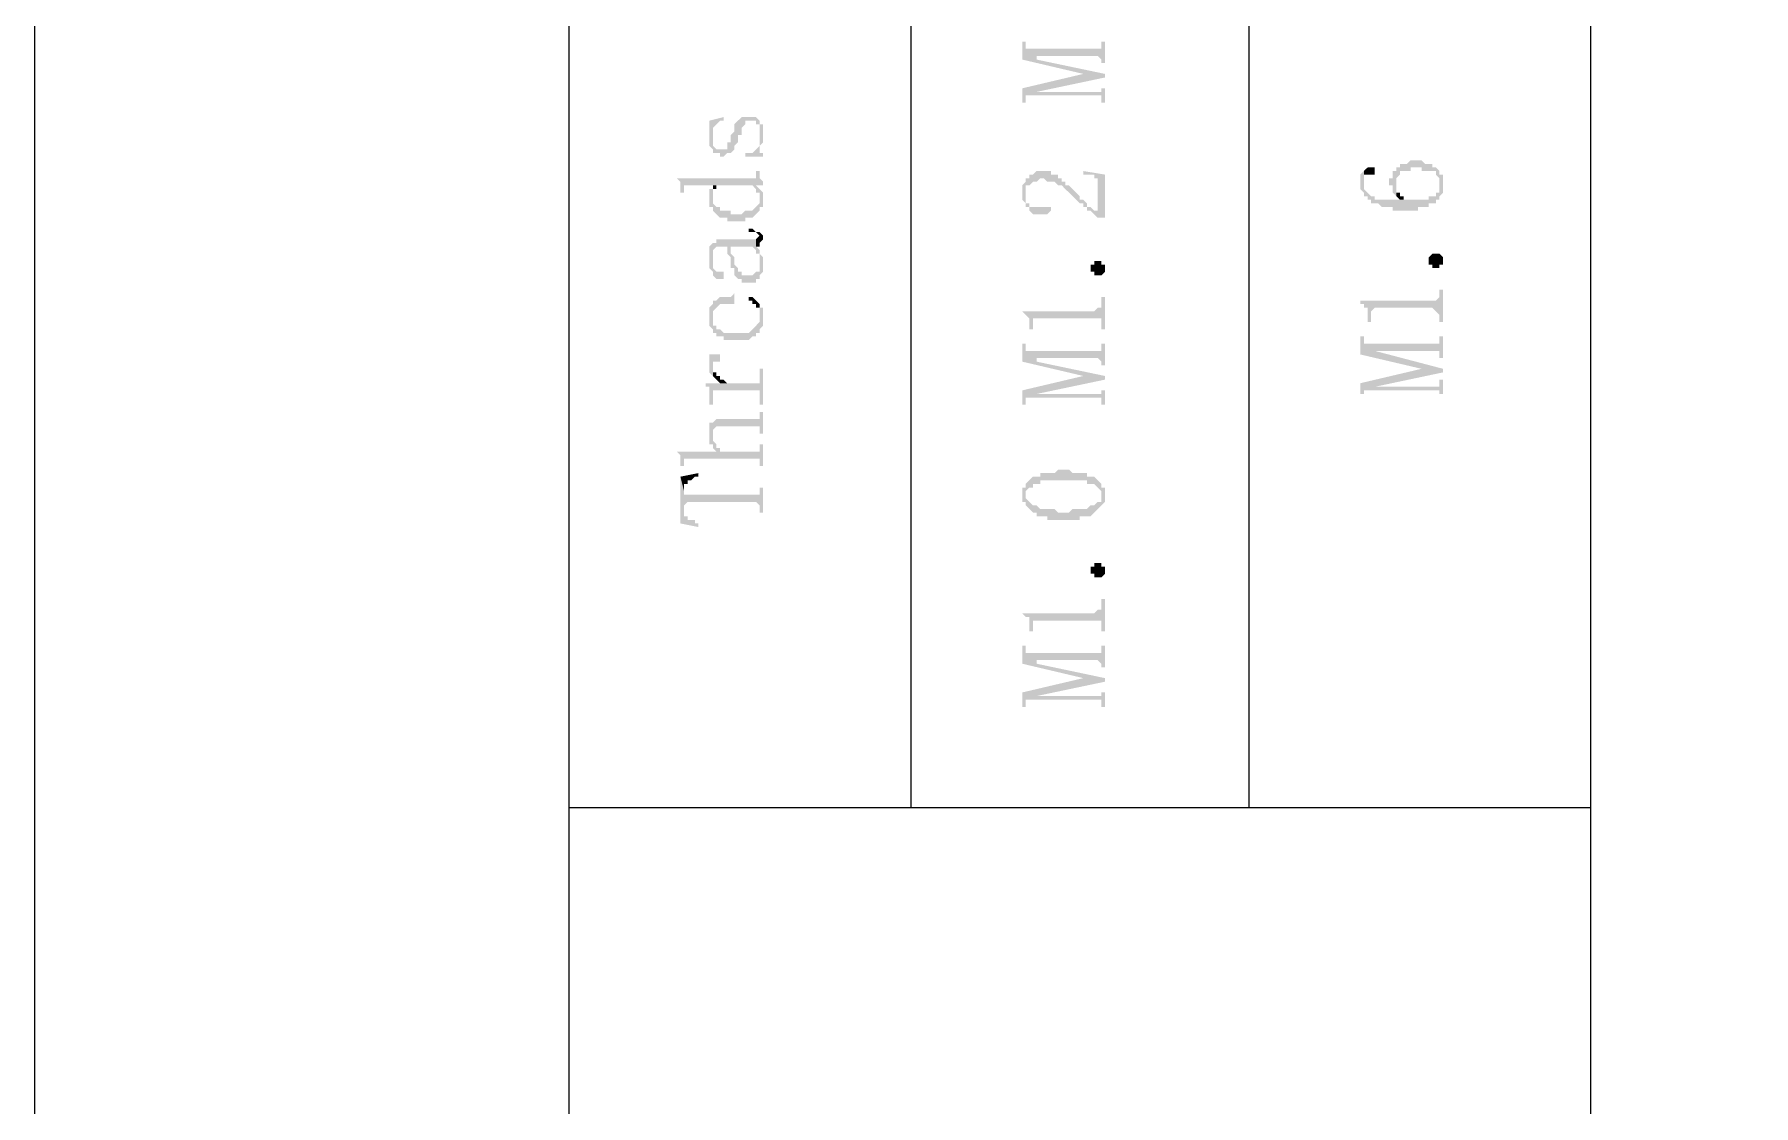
# Model space of a CAD drawing. Header units: inches. Extents: x 3613 to 8393, y -2205 to -794.
# Drawn here: x 7484.47 to 7506.04, y -1041.8 to -1028.36 of the extents above; entities that cross this region are included whole.
import ezdxf

# ---------------------------------------------------------------- set-up
doc = ezdxf.new("R2010")
doc.units = ezdxf.units.IN
doc.header["$MEASUREMENT"] = 0

msp = doc.modelspace()

# ---------------------------------------------------------------- hatches: boundary and pattern name
at = {"transparency": 33554559}
for points in [[(7496.862, -1028.45), (7496.862, -1028.676), (7497.629, -1028.856), (7497.629, -1028.856), (7497.9, -1028.901), (7497.9, -1028.856), (7497.042, -1028.676), (7497.042, -1028.631), (7496.952, -1028.54), (7496.907, -1028.54), (7496.907, -1028.45)], [(7496.952, -1028.54), (7497.042, -1028.631), (7497.81, -1028.631), (7497.855, -1028.676), (7497.855, -1028.721), (7497.9, -1028.721), (7497.9, -1028.45), (7497.855, -1028.45), (7497.855, -1028.495), (7497.855, -1028.54), (7497.81, -1028.54)], [(7496.862, -1029.037), (7496.862, -1029.217), (7496.907, -1029.217), (7496.907, -1029.172), (7496.907, -1029.127), (7496.952, -1029.127), (7497.042, -1029.082), (7497.9, -1028.901), (7497.629, -1028.856)], [(7496.952, -1029.127), (7497.855, -1029.127), (7497.855, -1029.217), (7497.9, -1029.217), (7497.9, -1029.037), (7497.855, -1029.037), (7497.855, -1029.082), (7497.042, -1029.082)], [(7492.935, -1029.443), (7492.935, -1029.488), (7492.981, -1029.804), (7492.981, -1029.624), (7492.981, -1029.578), (7492.981, -1029.533), (7493.026, -1029.488), (7493.026, -1029.488), (7493.071, -1029.443), (7493.116, -1029.443), (7493.116, -1029.398)], [(7492.935, -1029.624), (7492.935, -1029.714), (7492.935, -1029.759), (7492.981, -1029.804), (7492.935, -1029.488), (7492.935, -1029.533)], [(7492.981, -1029.804), (7492.981, -1029.849), (7493.071, -1029.849), (7493.071, -1029.894), (7493.116, -1029.894), (7493.161, -1029.849), (7493.206, -1029.849), (7493.251, -1029.804), (7493.251, -1029.759), (7493.251, -1029.759), (7493.296, -1029.714), (7493.296, -1029.669), (7493.296, -1029.624), (7493.342, -1029.624), (7493.342, -1029.533), (7493.342, -1029.533), (7493.387, -1029.488), (7493.387, -1029.443), (7493.522, -1029.443), (7493.522, -1029.488), (7493.567, -1029.488), (7493.567, -1029.533), (7493.567, -1029.804), (7493.567, -1029.759), (7493.612, -1029.714), (7493.612, -1029.624), (7493.612, -1029.488), (7493.567, -1029.488), (7493.567, -1029.443), (7493.567, -1029.443), (7493.522, -1029.398), (7493.342, -1029.398), (7493.296, -1029.443), (7493.296, -1029.443), (7493.251, -1029.488), (7493.251, -1029.533), (7493.251, -1029.578), (7493.206, -1029.624), (7493.206, -1029.669), (7493.206, -1029.714), (7493.161, -1029.714), (7493.161, -1029.804), (7493.026, -1029.804), (7492.981, -1029.759), (7492.981, -1029.714), (7492.981, -1029.624)], [(7493.387, -1029.849), (7493.387, -1029.894), (7493.612, -1029.894), (7493.612, -1029.849), (7493.567, -1029.849), (7493.567, -1029.624), (7493.567, -1029.669), (7493.567, -1029.759), (7493.567, -1029.759), (7493.522, -1029.804), (7493.522, -1029.804), (7493.477, -1029.849), (7493.432, -1029.849)], [(7501.465, -1030.21), (7501.465, -1030.255), (7501.511, -1030.255), (7501.511, -1030.346), (7501.511, -1030.346), (7501.556, -1030.391), (7501.556, -1030.21), (7501.556, -1030.165), (7501.556, -1030.165), (7501.601, -1030.12), (7501.601, -1030.075), (7501.736, -1030.075), (7501.736, -1030.03), (7501.872, -1030.03), (7501.872, -1030.075), (7502.052, -1030.075), (7502.052, -1030.12), (7502.052, -1030.12), (7502.097, -1030.165), (7502.097, -1030.391), (7502.142, -1030.346), (7502.142, -1030.255), (7502.142, -1030.21), (7502.142, -1030.12), (7502.097, -1030.12), (7502.097, -1030.075), (7502.097, -1030.075), (7502.052, -1030.03), (7502.007, -1030.03), (7502.007, -1029.985), (7501.917, -1029.985), (7501.872, -1029.94), (7501.736, -1029.94), (7501.691, -1029.985), (7501.601, -1029.985), (7501.601, -1030.03), (7501.556, -1030.03), (7501.556, -1030.075), (7501.511, -1030.075), (7501.511, -1030.12), (7501.511, -1030.165), (7501.465, -1030.165)], [(7492.529, -1030.165), (7492.529, -1030.165), (7492.574, -1030.21), (7492.574, -1030.255), (7492.574, -1030.346), (7492.619, -1030.346), (7492.619, -1030.255), (7493.026, -1030.255), (7493.026, -1030.301), (7493.026, -1030.255), (7493.612, -1030.255), (7493.612, -1030.21), (7493.612, -1030.21), (7493.567, -1030.165), (7493.567, -1030.12), (7493.567, -1030.075), (7493.522, -1030.075), (7493.522, -1030.12), (7493.522, -1030.165), (7493.477, -1030.165)], [(7496.862, -1030.346), (7496.862, -1030.391), (7496.862, -1030.436), (7496.907, -1030.481), (7496.907, -1030.346), (7496.907, -1030.255), (7496.952, -1030.255), (7496.997, -1030.21), (7497.042, -1030.21), (7497.088, -1030.165), (7497.133, -1030.165), (7497.178, -1030.21), (7497.268, -1030.21), (7497.313, -1030.255), (7497.358, -1030.255), (7497.403, -1030.301), (7497.403, -1030.301), (7497.449, -1030.346), (7497.449, -1030.346), (7497.494, -1030.391), (7497.494, -1030.391), (7497.539, -1030.436), (7497.539, -1030.436), (7497.584, -1030.481), (7497.629, -1030.481), (7497.629, -1030.526), (7497.674, -1030.526), (7497.674, -1030.571), (7497.719, -1030.571), (7497.765, -1030.617), (7497.765, -1030.617), (7497.81, -1030.662), (7497.81, -1030.571), (7497.765, -1030.571), (7497.719, -1030.526), (7497.674, -1030.526), (7497.674, -1030.481), (7497.674, -1030.481), (7497.629, -1030.436), (7497.584, -1030.436), (7497.584, -1030.391), (7497.584, -1030.391), (7497.539, -1030.346), (7497.539, -1030.346), (7497.494, -1030.301), (7497.494, -1030.301), (7497.449, -1030.255), (7497.403, -1030.255), (7497.403, -1030.21), (7497.358, -1030.21), (7497.358, -1030.165), (7497.313, -1030.165), (7497.313, -1030.12), (7497.223, -1030.12), (7497.223, -1030.075), (7497.042, -1030.075), (7496.997, -1030.12), (7496.952, -1030.12), (7496.952, -1030.165), (7496.907, -1030.165), (7496.907, -1030.21), (7496.907, -1030.21), (7496.862, -1030.255), (7496.862, -1030.301), (7496.862, -1030.301)], [(7497.629, -1030.075), (7497.629, -1030.12), (7497.765, -1030.12), (7497.765, -1030.165), (7497.81, -1030.165), (7497.81, -1030.662), (7497.9, -1030.662), (7497.9, -1030.12)], [(7501.104, -1030.21), (7501.104, -1030.255), (7501.104, -1030.301), (7501.149, -1030.346), (7501.149, -1030.391), (7501.195, -1030.391), (7501.195, -1030.436), (7501.24, -1030.436), (7501.24, -1030.481), (7501.33, -1030.481), (7501.375, -1030.526), (7501.511, -1030.526), (7501.511, -1030.571), (7501.826, -1030.571), (7501.826, -1030.526), (7501.962, -1030.526), (7501.962, -1030.481), (7502.052, -1030.481), (7502.052, -1030.436), (7502.097, -1030.436), (7502.097, -1030.391), (7502.097, -1030.255), (7502.097, -1030.346), (7502.052, -1030.346), (7502.052, -1030.391), (7501.962, -1030.391), (7501.962, -1030.436), (7501.285, -1030.436), (7501.285, -1030.391), (7501.24, -1030.391), (7501.195, -1030.346), (7501.195, -1030.346), (7501.149, -1030.301), (7501.149, -1030.255), (7501.149, -1030.075), (7501.104, -1030.12), (7501.104, -1030.165)], [(7501.149, -1030.075), (7501.149, -1030.21), (7501.149, -1030.12), (7501.285, -1030.12), (7501.285, -1030.03), (7501.195, -1030.03)], [(7492.935, -1030.436), (7492.935, -1030.481), (7492.935, -1030.526), (7492.981, -1030.526), (7492.981, -1030.571), (7492.981, -1030.571), (7493.026, -1030.617), (7493.026, -1030.617), (7493.071, -1030.662), (7493.161, -1030.662), (7493.161, -1030.707), (7493.387, -1030.707), (7493.387, -1030.662), (7493.477, -1030.662), (7493.522, -1030.617), (7493.522, -1030.617), (7493.567, -1030.571), (7493.567, -1030.436), (7493.567, -1030.481), (7493.567, -1030.481), (7493.522, -1030.526), (7493.522, -1030.526), (7493.477, -1030.571), (7493.387, -1030.571), (7493.342, -1030.617), (7493.206, -1030.617), (7493.206, -1030.571), (7493.071, -1030.571), (7493.071, -1030.526), (7493.026, -1030.526), (7492.981, -1030.481), (7492.981, -1030.301), (7492.935, -1030.301), (7492.935, -1030.346), (7492.935, -1030.391)], [(7492.981, -1030.301), (7492.981, -1030.391), (7492.981, -1030.301), (7493.026, -1030.301), (7493.026, -1030.255), (7492.981, -1030.255)], [(7493.477, -1030.255), (7493.522, -1030.301), (7493.522, -1030.346), (7493.567, -1030.346), (7493.567, -1030.571), (7493.567, -1030.526), (7493.612, -1030.526), (7493.612, -1030.481), (7493.612, -1030.436), (7493.612, -1030.391), (7493.612, -1030.346), (7493.567, -1030.301), (7493.567, -1030.301), (7493.522, -1030.255)], [(7501.556, -1030.391), (7501.556, -1030.391), (7501.601, -1030.436), (7501.646, -1030.436), (7501.646, -1030.391), (7501.601, -1030.391), (7501.601, -1030.346), (7501.556, -1030.346), (7501.556, -1030.301), (7501.556, -1030.21)], [(7496.907, -1030.481), (7496.907, -1030.526), (7496.952, -1030.526), (7496.952, -1030.571), (7496.952, -1030.571), (7496.997, -1030.617), (7497.178, -1030.617), (7497.223, -1030.571), (7497.223, -1030.526), (7496.952, -1030.526), (7496.952, -1030.481), (7496.907, -1030.481), (7496.907, -1030.391), (7496.907, -1030.391)], [(7493.432, -1030.797), (7493.432, -1030.842), (7493.522, -1030.842), (7493.567, -1030.887), (7493.567, -1031.023), (7493.567, -1030.978), (7493.567, -1030.978), (7493.612, -1030.932), (7493.612, -1030.887), (7493.567, -1030.842), (7493.522, -1030.842), (7493.477, -1030.797)], [(7492.935, -1031.158), (7492.935, -1031.203), (7492.935, -1031.293), (7492.935, -1031.293), (7492.981, -1031.339), (7492.981, -1031.158), (7492.981, -1031.068), (7492.981, -1031.068), (7493.026, -1031.023), (7493.161, -1031.023), (7493.161, -1031.113), (7493.206, -1031.158), (7493.206, -1031.203), (7493.206, -1031.023), (7493.477, -1031.023), (7493.522, -1031.068), (7493.522, -1031.113), (7493.567, -1031.113), (7493.567, -1031.203), (7493.567, -1031.248), (7493.567, -1031.068), (7493.567, -1031.068), (7493.522, -1031.023), (7493.522, -1030.932), (7493.026, -1030.932), (7493.026, -1030.978), (7492.981, -1030.978), (7492.935, -1031.023)], [(7493.206, -1031.203), (7493.206, -1031.293), (7493.251, -1031.293), (7493.251, -1031.339), (7493.251, -1031.384), (7493.251, -1031.384), (7493.296, -1031.429), (7493.342, -1031.429), (7493.342, -1031.474), (7493.522, -1031.474), (7493.522, -1031.429), (7493.567, -1031.429), (7493.567, -1031.384), (7493.567, -1031.384), (7493.612, -1031.339), (7493.612, -1031.248), (7493.612, -1031.203), (7493.612, -1031.158), (7493.567, -1031.113), (7493.567, -1031.293), (7493.567, -1031.339), (7493.522, -1031.339), (7493.477, -1031.384), (7493.342, -1031.384), (7493.342, -1031.339), (7493.296, -1031.339), (7493.296, -1031.293), (7493.296, -1031.293), (7493.251, -1031.248), (7493.251, -1031.203), (7493.251, -1031.158), (7493.206, -1031.113), (7493.206, -1031.023)], [(7493.522, -1030.932), (7493.522, -1031.023), (7493.567, -1031.023), (7493.567, -1030.887), (7493.567, -1030.887)], [(7492.981, -1031.339), (7492.981, -1031.384), (7492.981, -1031.384), (7493.026, -1031.429), (7493.116, -1031.429), (7493.116, -1031.384), (7493.116, -1031.339), (7493.026, -1031.339), (7492.981, -1031.293), (7492.981, -1031.158)], [(7497.9, -1031.293), (7497.9, -1031.339), (7497.9, -1031.339), (7497.855, -1031.384), (7497.765, -1031.384), (7497.765, -1031.339), (7497.719, -1031.339), (7497.719, -1031.293), (7497.719, -1031.248), (7497.765, -1031.248), (7497.765, -1031.203), (7497.855, -1031.203), (7497.855, -1031.248), (7497.9, -1031.248), (7497.9, -1031.293)], [(7502.142, -1031.203), (7502.142, -1031.248), (7502.097, -1031.248), (7502.097, -1031.293), (7502.007, -1031.293), (7502.007, -1031.248), (7501.962, -1031.248), (7501.962, -1031.203), (7501.962, -1031.158), (7501.962, -1031.158), (7502.007, -1031.113), (7502.097, -1031.113), (7502.142, -1031.158), (7502.142, -1031.203)], [(7492.935, -1031.79), (7492.981, -1031.88), (7492.981, -1031.835), (7492.981, -1031.835), (7493.026, -1031.79), (7493.026, -1031.79), (7493.071, -1031.745), (7493.251, -1031.745), (7493.251, -1032.196), (7493.432, -1032.196), (7493.477, -1032.151), (7493.522, -1032.151), (7493.522, -1032.106), (7493.567, -1032.106), (7493.567, -1032.061), (7493.567, -1032.061), (7493.612, -1032.016), (7493.612, -1031.97), (7493.612, -1031.88), (7493.612, -1031.835), (7493.612, -1031.79), (7493.567, -1031.79), (7493.567, -1031.745), (7493.567, -1031.88), (7493.567, -1031.97), (7493.567, -1031.97), (7493.522, -1032.016), (7493.522, -1032.016), (7493.477, -1032.061), (7493.477, -1032.061), (7493.432, -1032.106), (7493.251, -1032.106), (7493.251, -1031.609), (7493.251, -1031.609), (7493.206, -1031.655), (7493.071, -1031.655), (7493.026, -1031.7), (7492.981, -1031.7), (7492.981, -1031.745), (7492.981, -1031.745)], [(7493.432, -1031.7), (7493.477, -1031.7), (7493.477, -1031.745), (7493.522, -1031.745), (7493.522, -1031.79), (7493.567, -1031.79), (7493.567, -1031.835), (7493.567, -1031.88), (7493.567, -1031.745), (7493.567, -1031.745), (7493.522, -1031.7), (7493.522, -1031.7), (7493.477, -1031.655), (7493.432, -1031.655)], [(7496.862, -1031.835), (7496.862, -1031.835), (7496.907, -1031.88), (7496.907, -1031.88), (7496.952, -1031.925), (7496.952, -1031.97), (7496.952, -1032.061), (7496.997, -1032.061), (7496.997, -1031.925), (7497.855, -1031.925), (7497.855, -1031.97), (7497.855, -1032.061), (7497.9, -1032.061), (7497.9, -1031.655), (7497.855, -1031.655), (7497.855, -1031.745), (7497.855, -1031.79), (7497.81, -1031.79), (7497.765, -1031.835)], [(7501.104, -1031.7), (7501.104, -1031.745), (7501.149, -1031.745), (7501.149, -1031.79), (7501.195, -1031.79), (7501.195, -1031.835), (7501.195, -1031.97), (7501.24, -1031.97), (7501.24, -1031.835), (7501.24, -1031.835), (7501.285, -1031.79), (7502.007, -1031.79), (7502.052, -1031.835), (7502.052, -1031.835), (7502.097, -1031.88), (7502.097, -1031.97), (7502.142, -1031.97), (7502.142, -1031.564), (7502.097, -1031.564), (7502.097, -1031.655), (7502.097, -1031.655), (7502.052, -1031.7), (7502.007, -1031.7)], [(7492.935, -1031.925), (7492.935, -1032.016), (7492.935, -1032.016), (7492.981, -1032.061), (7492.981, -1032.106), (7493.026, -1032.106), (7493.026, -1032.151), (7493.116, -1032.151), (7493.116, -1032.196), (7493.251, -1032.196), (7493.251, -1032.106), (7493.116, -1032.106), (7493.071, -1032.061), (7493.026, -1032.061), (7493.026, -1032.016), (7492.981, -1032.016), (7492.981, -1031.97), (7492.981, -1031.88), (7492.935, -1031.79), (7492.935, -1031.835), (7492.935, -1031.88)], [(7496.862, -1032.241), (7496.862, -1032.467), (7497.629, -1032.647), (7497.629, -1032.647), (7497.9, -1032.693), (7497.9, -1032.647), (7497.042, -1032.467), (7497.042, -1032.422), (7496.952, -1032.332), (7496.907, -1032.332), (7496.907, -1032.241)], [(7496.952, -1032.332), (7497.042, -1032.422), (7497.81, -1032.422), (7497.855, -1032.467), (7497.855, -1032.512), (7497.9, -1032.512), (7497.9, -1032.241), (7497.855, -1032.241), (7497.855, -1032.286), (7497.855, -1032.332), (7497.81, -1032.332)], [(7501.104, -1032.151), (7501.104, -1032.377), (7501.872, -1032.557), (7501.872, -1032.557), (7502.142, -1032.602), (7502.142, -1032.557), (7501.285, -1032.332), (7501.285, -1032.332), (7501.195, -1032.241), (7501.149, -1032.241), (7501.149, -1032.196), (7501.149, -1032.151)], [(7501.195, -1032.241), (7501.285, -1032.332), (7502.097, -1032.332), (7502.097, -1032.377), (7502.097, -1032.422), (7502.142, -1032.422), (7502.142, -1032.151), (7502.097, -1032.151), (7502.097, -1032.196), (7502.097, -1032.241), (7502.052, -1032.241)], [(7492.935, -1032.467), (7492.935, -1032.557), (7492.935, -1032.602), (7492.981, -1032.647), (7492.981, -1032.512), (7492.981, -1032.467), (7493.071, -1032.467), (7493.071, -1032.422), (7493.071, -1032.377), (7492.935, -1032.377), (7492.935, -1032.422)], [(7492.981, -1032.647), (7492.981, -1032.647), (7493.026, -1032.693), (7493.026, -1032.693), (7493.071, -1032.738), (7493.161, -1032.738), (7493.116, -1032.693), (7493.071, -1032.693), (7493.071, -1032.647), (7493.026, -1032.647), (7493.026, -1032.602), (7492.981, -1032.602), (7492.981, -1032.557), (7492.981, -1032.512)], [(7492.89, -1032.738), (7492.89, -1032.783), (7492.935, -1032.783), (7492.935, -1032.873), (7492.935, -1032.918), (7492.935, -1033.009), (7492.981, -1033.009), (7492.981, -1032.873), (7492.981, -1032.828), (7493.567, -1032.828), (7493.567, -1032.873), (7493.567, -1033.009), (7493.612, -1033.009), (7493.612, -1032.557), (7493.567, -1032.557), (7493.567, -1032.693), (7493.567, -1032.738), (7493.116, -1032.738)], [(7496.862, -1032.828), (7496.862, -1033.009), (7496.907, -1033.009), (7496.907, -1032.963), (7496.907, -1032.918), (7496.952, -1032.918), (7497.042, -1032.873), (7497.9, -1032.693), (7497.629, -1032.647)], [(7501.104, -1032.738), (7501.104, -1032.873), (7501.149, -1032.873), (7501.149, -1032.828), (7501.195, -1032.828), (7501.285, -1032.783), (7502.142, -1032.602), (7501.872, -1032.557)], [(7501.195, -1032.828), (7502.097, -1032.828), (7502.097, -1032.873), (7502.142, -1032.873), (7502.142, -1032.693), (7502.097, -1032.693), (7502.097, -1032.738), (7502.097, -1032.783), (7501.285, -1032.783)], [(7496.952, -1032.918), (7497.855, -1032.918), (7497.855, -1033.009), (7497.9, -1033.009), (7497.9, -1032.828), (7497.855, -1032.828), (7497.855, -1032.873), (7497.042, -1032.873)], [(7492.981, -1033.234), (7492.981, -1033.37), (7492.981, -1033.324), (7493.026, -1033.279), (7493.567, -1033.279), (7493.567, -1033.37), (7493.612, -1033.37), (7493.612, -1033.099), (7493.567, -1033.099), (7493.567, -1033.144), (7493.567, -1033.189), (7493.026, -1033.189)], [(7492.935, -1033.37), (7492.935, -1033.415), (7492.935, -1033.505), (7492.981, -1033.505), (7492.981, -1033.55), (7492.981, -1033.55), (7493.026, -1033.595), (7493.026, -1033.595), (7493.071, -1033.55), (7493.026, -1033.55), (7493.026, -1033.505), (7493.026, -1033.505), (7492.981, -1033.46), (7492.981, -1033.234), (7492.935, -1033.234), (7492.935, -1033.324), (7492.935, -1033.324)], [(7492.529, -1033.595), (7492.529, -1033.595), (7492.574, -1033.64), (7492.574, -1033.685), (7492.574, -1033.776), (7492.619, -1033.776), (7492.619, -1033.731), (7492.619, -1033.685), (7493.567, -1033.685), (7493.567, -1033.776), (7493.612, -1033.776), (7493.612, -1033.505), (7493.567, -1033.505), (7493.567, -1033.55), (7493.567, -1033.595), (7493.071, -1033.595), (7493.071, -1033.55), (7493.026, -1033.595)], [(7496.862, -1034.137), (7496.862, -1034.227), (7496.907, -1034.227), (7496.907, -1034.272), (7496.907, -1034.137), (7496.907, -1034.092), (7496.907, -1034.092), (7496.952, -1034.047), (7496.997, -1034.047), (7496.997, -1034.001), (7497.088, -1034.001), (7497.088, -1033.956), (7497.674, -1033.956), (7497.674, -1034.001), (7497.765, -1034.001), (7497.81, -1034.047), (7497.81, -1034.047), (7497.855, -1034.092), (7497.855, -1034.137), (7497.855, -1034.001), (7497.855, -1034.001), (7497.81, -1033.956), (7497.81, -1033.956), (7497.765, -1033.911), (7497.674, -1033.911), (7497.674, -1033.866), (7497.494, -1033.866), (7497.449, -1033.821), (7497.313, -1033.821), (7497.268, -1033.866), (7497.088, -1033.866), (7497.088, -1033.911), (7496.997, -1033.911), (7496.952, -1033.956), (7496.952, -1033.956), (7496.907, -1034.001), (7496.907, -1034.047), (7496.862, -1034.047)], [(7492.574, -1033.911), (7492.619, -1034.092), (7492.619, -1034.001), (7492.665, -1034.001), (7492.665, -1033.956), (7492.71, -1033.956), (7492.755, -1033.911), (7492.8, -1033.911), (7492.8, -1033.866)], [(7492.574, -1033.911), (7492.574, -1034.498), (7492.8, -1034.543), (7492.8, -1034.498), (7492.755, -1034.498), (7492.755, -1034.453), (7492.665, -1034.453), (7492.665, -1034.408), (7492.619, -1034.408), (7492.619, -1034.317), (7492.619, -1034.092)], [(7496.907, -1034.272), (7496.952, -1034.317), (7496.952, -1034.317), (7496.997, -1034.362), (7497.042, -1034.362), (7497.042, -1034.408), (7497.178, -1034.408), (7497.178, -1034.453), (7497.584, -1034.453), (7497.584, -1034.408), (7497.719, -1034.408), (7497.765, -1034.362), (7497.765, -1034.362), (7497.81, -1034.317), (7497.81, -1034.317), (7497.855, -1034.272), (7497.855, -1034.272), (7497.9, -1034.227), (7497.9, -1034.182), (7497.9, -1034.137), (7497.9, -1034.092), (7497.9, -1034.047), (7497.855, -1034.047), (7497.855, -1034.001), (7497.855, -1034.182), (7497.855, -1034.227), (7497.81, -1034.227), (7497.765, -1034.272), (7497.719, -1034.272), (7497.674, -1034.317), (7497.494, -1034.317), (7497.449, -1034.362), (7497.313, -1034.362), (7497.268, -1034.317), (7497.088, -1034.317), (7497.042, -1034.272), (7496.997, -1034.272), (7496.952, -1034.227), (7496.952, -1034.227), (7496.907, -1034.182), (7496.907, -1034.137)], [(7492.619, -1034.092), (7492.619, -1034.317), (7492.619, -1034.272), (7492.619, -1034.272), (7492.665, -1034.227), (7493.522, -1034.227), (7493.567, -1034.272), (7493.567, -1034.362), (7493.612, -1034.362), (7493.612, -1034.047), (7493.567, -1034.047), (7493.567, -1034.092), (7493.567, -1034.137), (7492.619, -1034.137)], [(7497.9, -1035.085), (7497.9, -1035.13), (7497.9, -1035.13), (7497.855, -1035.175), (7497.765, -1035.175), (7497.765, -1035.13), (7497.719, -1035.13), (7497.719, -1035.085), (7497.719, -1035.039), (7497.765, -1035.039), (7497.765, -1034.994), (7497.855, -1034.994), (7497.855, -1035.039), (7497.9, -1035.039), (7497.9, -1035.085)], [(7496.862, -1035.626), (7496.862, -1035.626), (7496.907, -1035.671), (7496.952, -1035.671), (7496.952, -1035.716), (7496.952, -1035.762), (7496.952, -1035.852), (7496.997, -1035.852), (7496.997, -1035.716), (7497.855, -1035.716), (7497.855, -1035.762), (7497.855, -1035.852), (7497.9, -1035.852), (7497.9, -1035.446), (7497.855, -1035.446), (7497.855, -1035.536), (7497.855, -1035.581), (7497.81, -1035.581), (7497.765, -1035.626)], [(7496.862, -1036.032), (7496.862, -1036.258), (7497.629, -1036.439), (7497.629, -1036.439), (7497.9, -1036.484), (7497.9, -1036.439), (7497.042, -1036.258), (7497.042, -1036.213), (7496.952, -1036.123), (7496.907, -1036.123), (7496.907, -1036.032)], [(7496.952, -1036.123), (7497.042, -1036.213), (7497.81, -1036.213), (7497.855, -1036.258), (7497.855, -1036.303), (7497.9, -1036.303), (7497.9, -1036.032), (7497.855, -1036.032), (7497.855, -1036.078), (7497.855, -1036.123), (7497.81, -1036.123)], [(7496.862, -1036.619), (7496.862, -1036.8), (7496.907, -1036.8), (7496.907, -1036.754), (7496.907, -1036.709), (7496.952, -1036.709), (7497.042, -1036.664), (7497.9, -1036.484), (7497.629, -1036.439)], [(7496.952, -1036.709), (7497.855, -1036.709), (7497.855, -1036.8), (7497.9, -1036.8), (7497.9, -1036.619), (7497.855, -1036.619), (7497.855, -1036.664), (7497.042, -1036.664)]]:
    msp.add_hatch(color=256, dxfattribs=at).paths.add_polyline_path(points)

# ---------------------------------------------------------------- linework, layer by layer
msp.add_line((7491.175, -894.646), (7491.175, -1181.386))
msp.add_lwpolyline([(7904.469, -1185.646), (7904.469, -888.646), (7484.469, -888.646), (7484.469, -1185.646)], close=True)
for points in [[(7503.993, -894.646), (7503.993, -1181.386)], [(7495.463, -1000.378), (7495.463, -1038.063)], [(7499.705, -1000.378), (7499.705, -1038.063)], [(7491.175, -1038.063), (7503.993, -1038.063)]]:
    msp.add_lwpolyline(points)

doc.saveas('drawing.dxf')
